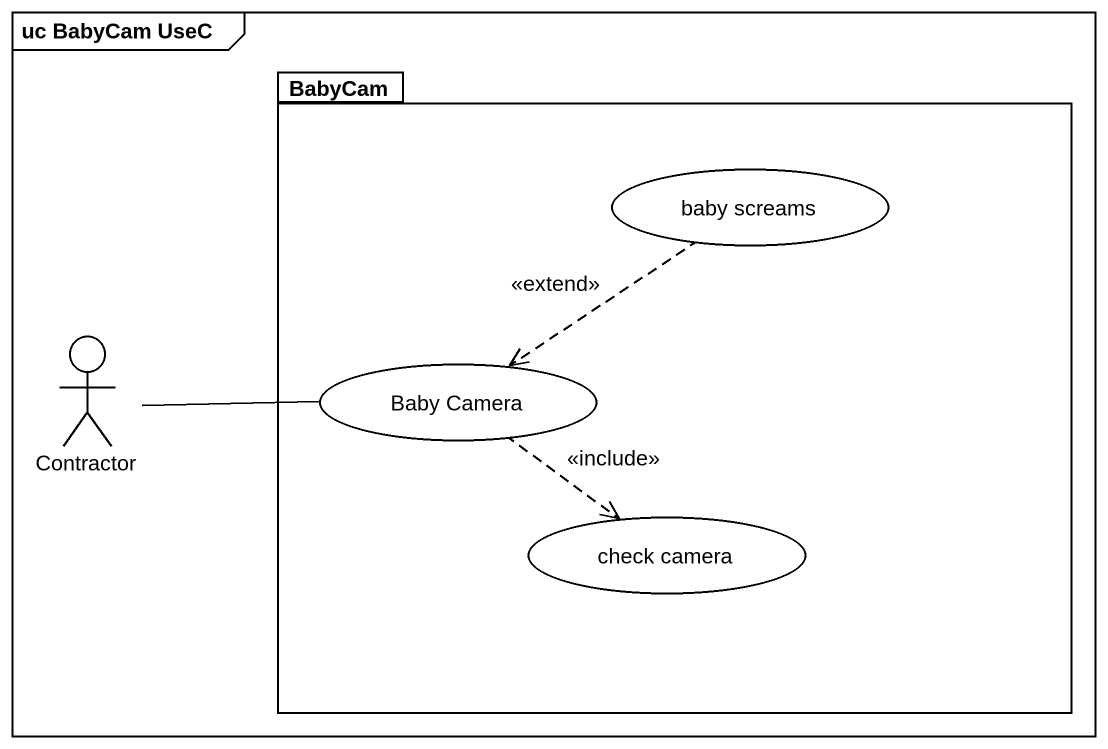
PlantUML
@startuml
mainframe uc BabyCam UseC
package BabyCam {
  usecase "baby screams" as baby_screams
  usecase "Baby Camera" as Baby_Camera
  usecase "check camera" as check_camera
}
actor Contractor
baby_screams ..> Baby_Camera : <<extend>>
Contractor -right- Baby_Camera
Baby_Camera ..> check_camera : <<include>>
@enduml
